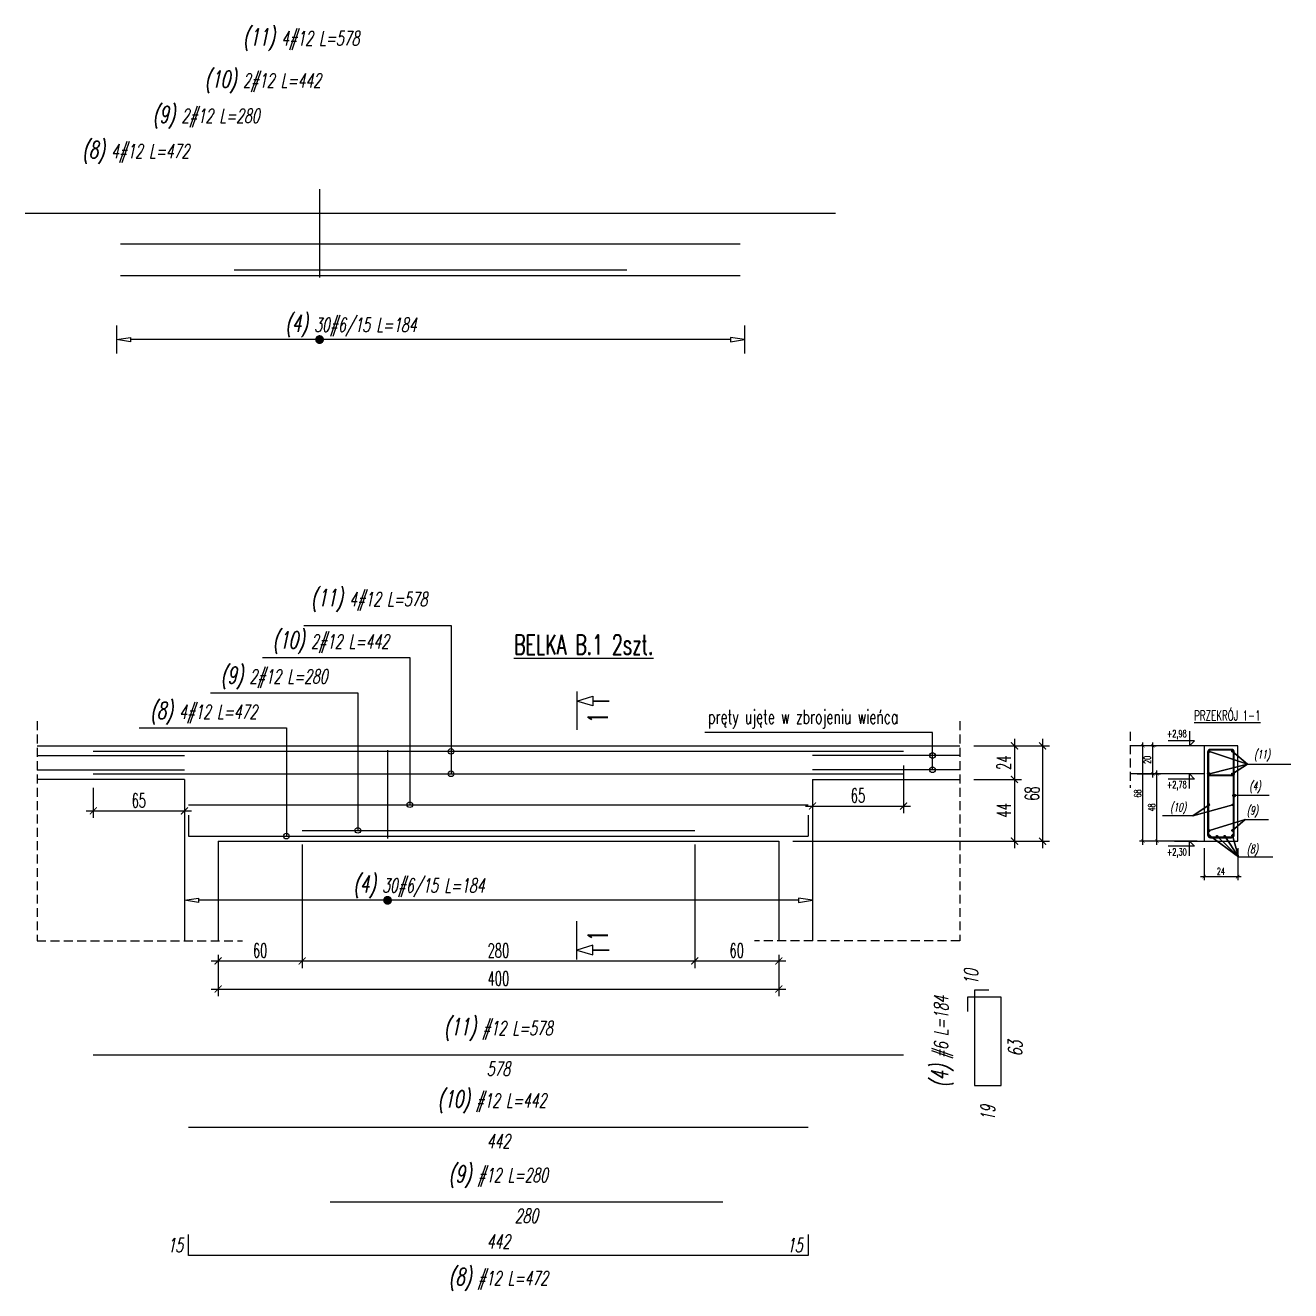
# Model space of a CAD drawing. Header units: millimetres. Extents: x 27330 to 31924, y -55340 to -53045.
# Drawn here: x 27330 to 28232, y -53948 to -53045 of the extents above; entities that cross this region are included whole.
import ezdxf
from ezdxf.enums import TextEntityAlignment as Align

# ---------------------------------------------------------------- set-up
doc = ezdxf.new("R2010")
doc.units = ezdxf.units.MM
doc.linetypes.add('DASHED2', pattern=[9.525, 6.35, -3.175])
doc.layers.get('Defpoints').update_dxf_attribs({"color": 251})
doc.layers.add('__NIEDRUK__', color=54, linetype='Continuous', plot=False)
for name, color, linetype in [('K-HATCHpręt', 105, 'Continuous'), ('K-LINIA', 254, 'Continuous'), ('K-ODNOSNIK', 8, 'Continuous'), ('K-POMOCNICZE', 9, 'DASHED2'), ('K-SCIANY', 2, 'Continuous'), ('K-TEXT 2.8mm', 101, 'Continuous'), ('K-TEXT 2mm', 254, 'Continuous'), ('K-WYMIARY', 1, 'Continuous'), ('K-ZBROJ_06', 101, 'Continuous'), ('K-ZBROJ_12', 161, 'Continuous'), ('N-35-PLYTY', 101, 'Continuous'), ('ZBROJA_NIEZLICZAC', 255, 'Continuous'), ('ZBROJA_PRET', 161, 'Continuous'), ('ZBROJA_RZUTPR', 141, 'Continuous'), ('ZBROJA_RZUTPR1', 255, 'Continuous'), ('ZBROJA_ZASIEG', 253, 'Continuous'), ('ZBROJA_ZLICZAC', 125, 'Continuous')]:
    doc.layers.add(name, color=color, linetype=linetype)
doc.styles.add('STYL_ZBROJA', font='romanszb.shx', dxfattribs={"width": 0.65, "oblique": 12})
doc.styles.add('text 2.8mm', font='romans.shx', dxfattribs={"width": 0.65})
doc.styles.add('text 2mm', font='romans.shx', dxfattribs={"width": 0.65})
doc.styles.add('WYM1', font='romanszb.shx', dxfattribs={"width": 0.6})
doc.dimstyles.new('CM100', dxfattribs={"dimscale": 5, "dimtxt": 2, "dimasz": 1, "dimexe": 1, "dimexo": 2, "dimgap": 0.5, "dimtad": 1, "dimrnd": 0.5, "dimdsep": 46, "dimtxsty": 'WYM1', "dimblk": 'OBLIQUE', "dimcen": 0, "dimdle": 1, "dimclrd": 253, "dimclre": 251, "dimclrt": 30, "dimadec": 0, "dimazin": 0, "dimtfac": 1, "dimtix": 1, "dimtmove": 0, "dimatfit": 0, "dimfxl": 1, "dimtfillclr": 256, "dimtolj": 1, "dimarcsym": 0})

# ---------------------------------------------------------------- blocks, each defined once
blk = doc.blocks.new('A$C392df230')
h = blk.add_hatch()
h.set_pattern_fill('ANGLE', color=256, scale=0.025)
h.set_pattern_definition([(360, (-2880.4701, 5517.13781), (-5e-64, 0.174625), [0.127, -0.047625]), (90, (-2880.4701, 5517.13781), (-0.174625, 1e-17), [0.127, -0.047625])])
h.paths.add_polyline_path([(0.5, 0, 1), (-0.5, 0, 1)])
blk.add_circle((0, 0), 0.5)
blk = doc.blocks.new('_ArchTick')
at = {"color": 0, "linetype": 'ByBlock', "const_width": 0.15}
blk.add_lwpolyline([(-0.5, -0.5), (0.5, 0.5)], dxfattribs=at)
blk = doc.blocks.new('*D602')
at = {"layer": 'Defpoints', "color": 0, "transparency": 16777216}
for p in [(27467.14, -53698.08), (27867.14, -53698.08), (27867.14, -53732.47)]:
    blk.add_point(p, dxfattribs=at)
at = {"layer": 'K-WYMIARY', "color": 251, "lineweight": -2, "transparency": 16777216}
for p, q in [((27467.14, -53708.08), (27467.14, -53737.47)), ((27867.14, -53708.08), (27867.14, -53737.47))]:
    blk.add_line(p, q, dxfattribs=at)
at = {"layer": 'K-WYMIARY', "color": 253, "lineweight": -2, "transparency": 16777216}
blk.add_line((27462.14, -53732.47), (27872.14, -53732.47), dxfattribs=at)
at = {"layer": 'K-WYMIARY', "color": 253, "lineweight": -2, "transparency": 16777216, "xscale": 5, "yscale": 5, "zscale": 5, "rotation": 180}
blk.add_blockref('_ArchTick', (27467.14, -53732.47), dxfattribs=at)
at = {"layer": 'K-WYMIARY', "color": 253, "lineweight": -2, "transparency": 16777216, "xscale": 5, "yscale": 5, "zscale": 5}
blk.add_blockref('_ArchTick', (27867.14, -53732.47), dxfattribs=at)
at = {"layer": 'K-WYMIARY', "color": 30, "transparency": 16777216, "insert": (27667.14, -53724.97), "char_height": 10, "attachment_point": 5, "style": 'WYM1'}
blk.add_mtext('\\A1;400', dxfattribs=at)
blk = doc.blocks.new('*D604')
at = {"layer": 'Defpoints', "color": 0, "transparency": 16777216}
for p in [(27527.14, -53619.32), (27467.14, -53698.08), (27527.14, -53712.47)]:
    blk.add_point(p, dxfattribs=at)
at = {"layer": 'K-WYMIARY', "color": 251, "lineweight": -2, "transparency": 16777216}
for p, q in [((27527.14, -53629.32), (27527.14, -53717.47)), ((27467.14, -53708.08), (27467.14, -53717.47))]:
    blk.add_line(p, q, dxfattribs=at)
at = {"layer": 'K-WYMIARY', "color": 253, "lineweight": -2, "transparency": 16777216}
blk.add_line((27462.14, -53712.47), (27532.14, -53712.47), dxfattribs=at)
at = {"layer": 'K-WYMIARY', "color": 253, "lineweight": -2, "transparency": 16777216, "xscale": 5, "yscale": 5, "zscale": 5, "rotation": 180}
blk.add_blockref('_ArchTick', (27467.14, -53712.47), dxfattribs=at)
at = {"layer": 'K-WYMIARY', "color": 253, "lineweight": -2, "transparency": 16777216, "xscale": 5, "yscale": 5, "zscale": 5}
blk.add_blockref('_ArchTick', (27527.14, -53712.47), dxfattribs=at)
at = {"layer": 'K-WYMIARY', "color": 30, "transparency": 16777216, "insert": (27497.14, -53704.97), "char_height": 10, "attachment_point": 5, "style": 'WYM1'}
blk.add_mtext('\\A1;60', dxfattribs=at)
blk = doc.blocks.new('*D605')
at = {"layer": 'Defpoints', "color": 0, "transparency": 16777216}
for p in [(27527.14, -53619.32), (27807.14, -53619.32), (27807.14, -53712.47)]:
    blk.add_point(p, dxfattribs=at)
at = {"layer": 'K-WYMIARY', "color": 251, "lineweight": -2, "transparency": 16777216}
for p, q in [((27527.14, -53629.32), (27527.14, -53717.47)), ((27807.14, -53629.32), (27807.14, -53717.47))]:
    blk.add_line(p, q, dxfattribs=at)
at = {"layer": 'K-WYMIARY', "color": 253, "lineweight": -2, "transparency": 16777216}
blk.add_line((27522.14, -53712.47), (27812.14, -53712.47), dxfattribs=at)
at = {"layer": 'K-WYMIARY', "color": 253, "lineweight": -2, "transparency": 16777216, "xscale": 5, "yscale": 5, "zscale": 5, "rotation": 180}
blk.add_blockref('_ArchTick', (27527.14, -53712.47), dxfattribs=at)
at = {"layer": 'K-WYMIARY', "color": 253, "lineweight": -2, "transparency": 16777216, "xscale": 5, "yscale": 5, "zscale": 5}
blk.add_blockref('_ArchTick', (27807.14, -53712.47), dxfattribs=at)
at = {"layer": 'K-WYMIARY', "color": 30, "transparency": 16777216, "insert": (27667.14, -53704.97), "char_height": 10, "attachment_point": 5, "style": 'WYM1'}
blk.add_mtext('\\A1;280', dxfattribs=at)
blk = doc.blocks.new('*D606')
at = {"layer": 'Defpoints', "color": 0, "transparency": 16777216}
for p in [(27807.14, -53619.32), (27867.14, -53698.08), (27867.14, -53712.47)]:
    blk.add_point(p, dxfattribs=at)
at = {"layer": 'K-WYMIARY', "color": 251, "lineweight": -2, "transparency": 16777216}
for p, q in [((27807.14, -53629.32), (27807.14, -53717.47)), ((27867.14, -53708.08), (27867.14, -53717.47))]:
    blk.add_line(p, q, dxfattribs=at)
at = {"layer": 'K-WYMIARY', "color": 253, "lineweight": -2, "transparency": 16777216}
blk.add_line((27802.14, -53712.47), (27872.14, -53712.47), dxfattribs=at)
at = {"layer": 'K-WYMIARY', "color": 253, "lineweight": -2, "transparency": 16777216, "xscale": 5, "yscale": 5, "zscale": 5, "rotation": 180}
blk.add_blockref('_ArchTick', (27807.14, -53712.47), dxfattribs=at)
at = {"layer": 'K-WYMIARY', "color": 253, "lineweight": -2, "transparency": 16777216, "xscale": 5, "yscale": 5, "zscale": 5}
blk.add_blockref('_ArchTick', (27867.14, -53712.47), dxfattribs=at)
at = {"layer": 'K-WYMIARY', "color": 30, "transparency": 16777216, "insert": (27837.14, -53704.97), "char_height": 10, "attachment_point": 5, "style": 'WYM1'}
blk.add_mtext('\\A1;60', dxfattribs=at)
blk = doc.blocks.new('*D607')
at = {"layer": 'Defpoints', "color": 0, "transparency": 16777216}
for p in [(27996.24, -53559), (27996.24, -53583), (28035.27, -53583)]:
    blk.add_point(p, dxfattribs=at)
at = {"layer": 'K-WYMIARY', "color": 253, "lineweight": -2, "transparency": 16777216}
blk.add_line((28035.27, -53554), (28035.27, -53588), dxfattribs=at)
at = {"layer": 'K-WYMIARY', "color": 251, "lineweight": -2, "transparency": 16777216}
for p, q in [((28006.24, -53559), (28040.27, -53559)), ((28006.24, -53583), (28040.27, -53583))]:
    blk.add_line(p, q, dxfattribs=at)
at = {"layer": 'K-WYMIARY', "color": 253, "lineweight": -2, "transparency": 16777216, "xscale": 5, "yscale": 5, "zscale": 5}
for p, rotation in [((28035.27, -53559), 90), ((28035.27, -53583), 270)]:
    blk.add_blockref('_ArchTick', p, dxfattribs=dict(at, rotation=rotation))
at = {"layer": 'K-WYMIARY', "color": 30, "transparency": 16777216, "insert": (28027.77, -53571), "char_height": 10, "attachment_point": 5, "rotation": 90, "style": 'WYM1'}
blk.add_mtext('\\A1;24', dxfattribs=at)
blk = doc.blocks.new('*D608')
at = {"layer": 'Defpoints', "color": 0, "transparency": 16777216}
for p in [(27996.24, -53583), (27867.14, -53627), (28035.27, -53627)]:
    blk.add_point(p, dxfattribs=at)
at = {"layer": 'K-WYMIARY', "color": 253, "lineweight": -2, "transparency": 16777216}
blk.add_line((28035.27, -53578), (28035.27, -53632), dxfattribs=at)
at = {"layer": 'K-WYMIARY', "color": 251, "lineweight": -2, "transparency": 16777216}
for p, q in [((28006.24, -53583), (28040.27, -53583)), ((27877.14, -53627), (28040.27, -53627))]:
    blk.add_line(p, q, dxfattribs=at)
at = {"layer": 'K-WYMIARY', "color": 253, "lineweight": -2, "transparency": 16777216, "xscale": 5, "yscale": 5, "zscale": 5}
for p, rotation in [((28035.27, -53583), 90), ((28035.27, -53627), 270)]:
    blk.add_blockref('_ArchTick', p, dxfattribs=dict(at, rotation=rotation))
at = {"layer": 'K-WYMIARY', "color": 30, "transparency": 16777216, "insert": (28027.77, -53605), "char_height": 10, "attachment_point": 5, "rotation": 90, "style": 'WYM1'}
blk.add_mtext('\\A1;44', dxfattribs=at)
blk = doc.blocks.new('*D609')
at = {"layer": 'Defpoints', "color": 0, "transparency": 16777216}
for p in [(27996.24, -53559), (27867.14, -53627), (28055.27, -53627)]:
    blk.add_point(p, dxfattribs=at)
at = {"layer": 'K-WYMIARY', "color": 253, "lineweight": -2, "transparency": 16777216}
blk.add_line((28055.27, -53554), (28055.27, -53632), dxfattribs=at)
at = {"layer": 'K-WYMIARY', "color": 251, "lineweight": -2, "transparency": 16777216}
for p, q in [((28006.24, -53559), (28060.27, -53559)), ((27877.14, -53627), (28060.27, -53627))]:
    blk.add_line(p, q, dxfattribs=at)
at = {"layer": 'K-WYMIARY', "color": 253, "lineweight": -2, "transparency": 16777216, "xscale": 5, "yscale": 5, "zscale": 5}
for p, rotation in [((28055.27, -53559), 90), ((28055.27, -53627), 270)]:
    blk.add_blockref('_ArchTick', p, dxfattribs=dict(at, rotation=rotation))
at = {"layer": 'K-WYMIARY', "color": 30, "transparency": 16777216, "insert": (28047.77, -53593), "char_height": 10, "attachment_point": 5, "rotation": 90, "style": 'WYM1'}
blk.add_mtext('\\A1;68', dxfattribs=at)
blk = doc.blocks.new('*D613')
at = {"layer": 'Defpoints', "color": 0, "transparency": 16777216}
for p in [(27956.14, -53562.94), (27891.14, -53583), (27956.14, -53601.97)]:
    blk.add_point(p, dxfattribs=at)
at = {"layer": 'K-WYMIARY', "color": 251, "lineweight": -2, "transparency": 16777216}
for p, q in [((27956.14, -53572.94), (27956.14, -53606.97)), ((27891.14, -53593), (27891.14, -53606.97))]:
    blk.add_line(p, q, dxfattribs=at)
at = {"layer": 'K-WYMIARY', "color": 253, "lineweight": -2, "transparency": 16777216}
blk.add_line((27886.14, -53601.97), (27961.14, -53601.97), dxfattribs=at)
at = {"layer": 'K-WYMIARY', "color": 253, "lineweight": -2, "transparency": 16777216, "xscale": 5, "yscale": 5, "zscale": 5, "rotation": 180}
blk.add_blockref('_ArchTick', (27891.14, -53601.97), dxfattribs=at)
at = {"layer": 'K-WYMIARY', "color": 253, "lineweight": -2, "transparency": 16777216, "xscale": 5, "yscale": 5, "zscale": 5}
blk.add_blockref('_ArchTick', (27956.14, -53601.97), dxfattribs=at)
at = {"layer": 'K-WYMIARY', "color": 30, "transparency": 16777216, "insert": (27923.64, -53594.47), "char_height": 10, "attachment_point": 5, "style": 'WYM1'}
blk.add_mtext('\\A1;65', dxfattribs=at)
blk = doc.blocks.new('*D614')
at = {"layer": 'Defpoints', "color": 0, "transparency": 16777216}
for p in [(27378.14, -53578.94), (27443.14, -53583), (27443.14, -53605.42)]:
    blk.add_point(p, dxfattribs=at)
at = {"layer": 'K-WYMIARY', "color": 251, "lineweight": -2, "transparency": 16777216}
for p, q in [((27378.14, -53588.94), (27378.14, -53610.42)), ((27443.14, -53593), (27443.14, -53610.42))]:
    blk.add_line(p, q, dxfattribs=at)
at = {"layer": 'K-WYMIARY', "color": 253, "lineweight": -2, "transparency": 16777216}
blk.add_line((27373.14, -53605.42), (27448.14, -53605.42), dxfattribs=at)
at = {"layer": 'K-WYMIARY', "color": 253, "lineweight": -2, "transparency": 16777216, "xscale": 5, "yscale": 5, "zscale": 5, "rotation": 180}
blk.add_blockref('_ArchTick', (27378.14, -53605.42), dxfattribs=at)
at = {"layer": 'K-WYMIARY', "color": 253, "lineweight": -2, "transparency": 16777216, "xscale": 5, "yscale": 5, "zscale": 5}
blk.add_blockref('_ArchTick', (27443.14, -53605.42), dxfattribs=at)
at = {"layer": 'K-WYMIARY', "color": 30, "transparency": 16777216, "insert": (27410.64, -53597.92), "char_height": 10, "attachment_point": 5, "style": 'WYM1'}
blk.add_mtext('\\A1;65', dxfattribs=at)
blk = doc.blocks.new('*D653')
at = {"layer": 'Defpoints', "color": 0, "transparency": 16777216}
for p in [(28170.54, -53627), (28194.54, -53627), (28194.54, -53652.27)]:
    blk.add_point(p, dxfattribs=at)
at = {"layer": 'K-WYMIARY', "color": 251, "lineweight": -2, "transparency": 16777216}
for p, q in [((28170.54, -53632), (28170.54, -53654.77)), ((28194.54, -53632), (28194.54, -53654.77))]:
    blk.add_line(p, q, dxfattribs=at)
at = {"layer": 'K-WYMIARY', "color": 253, "lineweight": -2, "transparency": 16777216}
blk.add_line((28168.04, -53652.27), (28197.04, -53652.27), dxfattribs=at)
at = {"layer": 'K-WYMIARY', "color": 253, "lineweight": -2, "transparency": 16777216, "xscale": 2.5, "yscale": 2.5, "zscale": 2.5, "rotation": 180}
blk.add_blockref('_ArchTick', (28170.54, -53652.27), dxfattribs=at)
at = {"layer": 'K-WYMIARY', "color": 253, "lineweight": -2, "transparency": 16777216, "xscale": 2.5, "yscale": 2.5, "zscale": 2.5}
blk.add_blockref('_ArchTick', (28194.54, -53652.27), dxfattribs=at)
at = {"layer": 'K-WYMIARY', "color": 30, "transparency": 16777216, "insert": (28182.54, -53648.52), "char_height": 5, "attachment_point": 5, "style": 'WYM1'}
blk.add_mtext('\\A1;24', dxfattribs=at)
blk = doc.blocks.new('*D654')
at = {"layer": 'Defpoints', "color": 0, "transparency": 16777216}
for p in [(28117.9, -53579), (28136.88, -53579), (28170.54, -53627)]:
    blk.add_point(p, dxfattribs=at)
at = {"layer": 'K-WYMIARY', "color": 251, "lineweight": -2, "transparency": 16777216}
for p, q in [((28122.9, -53579), (28139.38, -53579)), ((28165.54, -53627), (28134.38, -53627))]:
    blk.add_line(p, q, dxfattribs=at)
at = {"layer": 'K-WYMIARY', "color": 253, "lineweight": -2, "transparency": 16777216}
blk.add_line((28136.88, -53629.5), (28136.88, -53576.5), dxfattribs=at)
at = {"layer": 'K-WYMIARY', "color": 253, "lineweight": -2, "transparency": 16777216, "xscale": 2.5, "yscale": 2.5, "zscale": 2.5}
for p, rotation in [((28136.88, -53579), 90), ((28136.88, -53627), 270)]:
    blk.add_blockref('_ArchTick', p, dxfattribs=dict(at, rotation=rotation))
at = {"layer": 'K-WYMIARY', "color": 30, "transparency": 16777216, "insert": (28133.13, -53603), "char_height": 5, "attachment_point": 5, "rotation": 90, "style": 'WYM1'}
blk.add_mtext('\\A1;48', dxfattribs=at)
blk = doc.blocks.new('*D655')
at = {"layer": 'Defpoints', "color": 0, "transparency": 16777216}
for p in [(28128.23, -53559), (28133.86, -53559), (28117.9, -53579)]:
    blk.add_point(p, dxfattribs=at)
at = {"layer": 'K-WYMIARY', "color": 251, "lineweight": -2, "transparency": 16777216}
for p, q in [((28133.23, -53559), (28136.36, -53559)), ((28122.9, -53579), (28136.36, -53579))]:
    blk.add_line(p, q, dxfattribs=at)
at = {"layer": 'K-WYMIARY', "color": 253, "lineweight": -2, "transparency": 16777216}
blk.add_line((28133.86, -53581.5), (28133.86, -53556.5), dxfattribs=at)
at = {"layer": 'K-WYMIARY', "color": 253, "lineweight": -2, "transparency": 16777216, "xscale": 2.5, "yscale": 2.5, "zscale": 2.5}
for p, rotation in [((28133.86, -53559), 90), ((28133.86, -53579), 270)]:
    blk.add_blockref('_ArchTick', p, dxfattribs=dict(at, rotation=rotation))
at = {"layer": 'K-WYMIARY', "color": 30, "transparency": 16777216, "insert": (28130.11, -53569), "char_height": 5, "attachment_point": 5, "rotation": 90, "style": 'WYM1'}
blk.add_mtext('\\A1;20', dxfattribs=at)
blk = doc.blocks.new('*D656')
at = {"layer": 'Defpoints', "color": 0, "transparency": 16777216}
for p in [(28126.88, -53559), (28170.54, -53559), (28170.54, -53627)]:
    blk.add_point(p, dxfattribs=at)
at = {"layer": 'K-WYMIARY', "color": 251, "lineweight": -2, "transparency": 16777216}
for p, q in [((28165.54, -53559), (28124.38, -53559)), ((28165.54, -53627), (28124.38, -53627))]:
    blk.add_line(p, q, dxfattribs=at)
at = {"layer": 'K-WYMIARY', "color": 253, "lineweight": -2, "transparency": 16777216}
blk.add_line((28126.88, -53629.5), (28126.88, -53556.5), dxfattribs=at)
at = {"layer": 'K-WYMIARY', "color": 253, "lineweight": -2, "transparency": 16777216, "xscale": 2.5, "yscale": 2.5, "zscale": 2.5}
for p, rotation in [((28126.88, -53559), 90), ((28126.88, -53627), 270)]:
    blk.add_blockref('_ArchTick', p, dxfattribs=dict(at, rotation=rotation))
at = {"layer": 'K-WYMIARY', "color": 30, "transparency": 16777216, "insert": (28123.13, -53593), "char_height": 5, "attachment_point": 5, "rotation": 90, "style": 'WYM1'}
blk.add_mtext('\\A1;68', dxfattribs=at)

msp = doc.modelspace()

# ---------------------------------------------------------------- linework, layer by layer
at = {"layer": '__NIEDRUK__'}
msp.add_lwpolyline([(28175.035, -53623.9), (28190.035, -53623.9, 0.4142136), (28191.435, -53622.5), (28191.435, -53563.5, 0.4142136), (28190.035, -53562.1), (28175.035, -53562.1, 0.4142136), (28173.635, -53563.5), (28173.635, -53622.5, 0.4142136)], format="xyb", close=True, dxfattribs=at)
for points in [[(28192.035, -53578.5, -0.4142136), (28190.035, -53580.5), (28175.035, -53580.5, -0.4142136), (28173.035, -53578.5)], [(28191.435, -53578.5, -0.4142136), (28190.035, -53579.9), (28175.035, -53579.9, -0.4142136), (28173.635, -53578.5)]]:
    msp.add_lwpolyline(points, format="xyb", dxfattribs=at)
at = {"layer": 'K-HATCHpręt'}
for points in [[(27338.044, -53565.94), (27443.14, -53565.94)], [(27996.236, -53565.94), (27891.14, -53565.94)], [(27338.044, -53576.06), (27443.14, -53576.06)], [(27996.236, -53576.06), (27891.14, -53576.06)]]:
    msp.add_lwpolyline(points, dxfattribs=at)
at = {"layer": 'K-LINIA'}
for points in [[(28170.535, -53559), (28117.899, -53559)], [(28170.535, -53579), (28117.899, -53579)]]:
    msp.add_lwpolyline(points, dxfattribs=at)
at = {"layer": 'K-ODNOSNIK'}
for points in [[(27528.215, -53473.172), (27633.31, -53473.172), (27633.31, -53578.943)], [(27498.826, -53496.074), (27603.921, -53496.074), (27603.921, -53601.001)], [(27461.728, -53521.196), (27566.822, -53521.196), (27566.822, -53619.318)], [(27410.796, -53546.215), (27515.891, -53546.215), (27515.891, -53623.4)], [(27976.756, -53576.06), (27976.756, -53549.413), (27814.366, -53549.413)], [(28201.598, -53572.163), (28190.707, -53578.943), (28201.598, -53572.163), (28174.364, -53578.943), (28201.598, -53572.163), (28190.707, -53562.94), (28201.598, -53572.163), (28174.364, -53562.94), (28201.598, -53572.163), (28232.303, -53572.163)], [(28217.02, -53594.5), (28192.035, -53594.5)], [(28162.393, -53609.022), (28174.135, -53601.001), (28162.393, -53609.022), (28190.935, -53601.001), (28162.393, -53609.022), (28140.763, -53609.022)], [(28199.852, -53611.52), (28190.707, -53619.318), (28199.852, -53611.52), (28174.364, -53619.318), (28199.852, -53611.52), (28216.552, -53611.52)], [(28195.089, -53638.178), (28185.259, -53623.4), (28195.089, -53638.178), (28179.812, -53623.4), (28195.089, -53638.178), (28190.707, -53623.06), (28195.089, -53638.178), (28174.364, -53623.06), (28195.089, -53638.178), (28219.556, -53638.178)]]:
    msp.add_lwpolyline(points, dxfattribs=at)
for centre, radius in [((27633.31, -53562.94), 2), ((27976.756, -53565.94), 2), ((27633.31, -53578.943), 2), ((27976.756, -53576.06), 2), ((27603.921, -53601.001), 2), ((28192.035, -53594.5), 1), ((27566.822, -53619.318), 2), ((27515.891, -53623.4), 2)]:
    msp.add_circle(centre, radius, dxfattribs=at)
at = {"layer": 'K-POMOCNICZE'}
for points in [[(27338.044, -53541.364), (27338.044, -53698.078), (27484.574, -53698.078)], [(27996.236, -53541.364), (27996.236, -53698.078), (27849.706, -53698.078)], [(28117.899, -53549), (28117.899, -53589)]]:
    msp.add_lwpolyline(points, dxfattribs=at)
at = {"layer": 'K-SCIANY'}
for p, q in [((27338.044, -53559), (27996.236, -53559)), ((27443.14, -53583), (27338.044, -53583)), ((27443.14, -53583), (27443.14, -53698.078)), ((27891.14, -53583), (27891.14, -53698.078)), ((27891.14, -53583), (27996.236, -53583)), ((27467.14, -53627), (27467.14, -53698.078)), ((27867.14, -53627), (27867.14, -53698.078))]:
    msp.add_line(p, q, dxfattribs=at)
msp.add_lwpolyline([(28170.535, -53627), (28194.535, -53627), (28194.535, -53559), (28170.535, -53559)], close=True, dxfattribs=at)
msp.add_lwpolyline([(27467.14, -53627), (27867.14, -53627)], dxfattribs=at)
at = {"layer": 'K-TEXT 2mm', "lineweight": -2}
for points in [[(28160.007, -53548.587), (28160.007, -53559), (28163.676, -53555.331), (28144.999, -53555.331)], [(28160.007, -53589.413), (28160.007, -53579), (28163.676, -53582.669), (28144.999, -53582.669)], [(28160.007, -53637.413), (28160.007, -53627), (28163.676, -53630.669), (28144.999, -53630.669)]]:
    msp.add_lwpolyline(points, dxfattribs=at)
at = {"layer": 'K-TEXT 2mm'}
msp.add_lwpolyline([(28149.478, -53627), (28170.535, -53627)], dxfattribs=at)
at = {"layer": 'K-ZBROJ_06'}
msp.add_lwpolyline([(28175.035, -53624.5), (28190.035, -53624.5, 0.4142136), (28192.035, -53622.5), (28192.035, -53563.5, 0.4142136), (28190.035, -53561.5), (28175.035, -53561.5, 0.4142136), (28173.035, -53563.5), (28173.035, -53622.5, 0.4142136)], format="xyb", close=True, dxfattribs=at)
at = {"layer": 'K-ZBROJ_12'}
for p, q in [((27956.14, -53562.94), (27378.14, -53562.94)), ((27446.14, -53608.4), (27446.14, -53623.4)), ((27888.14, -53608.4), (27888.14, -53623.4))]:
    msp.add_line(p, q, dxfattribs=at)
at = {"layer": 'N-35-PLYTY', "linetype": 'Continuous', "extrusion": (2.20399e-16, -1.07059e-31, -1), "flags": 128}
for points in [[(-27723.162, -53520.168), (-27723.162, -53527.025), (-27734.591, -53523.597), (-27734.591, -53527.025), (-27746.019, -53527.025), (-27734.591, -53527.025), (-27734.591, -53530.454), (-27723.162, -53527.025), (-27723.162, -53547.597)], [(-27723.162, -53711.5), (-27723.162, -53704.643), (-27734.591, -53708.071), (-27734.591, -53704.643), (-27746.019, -53704.643), (-27734.591, -53704.643), (-27734.591, -53701.214), (-27723.162, -53704.643), (-27723.162, -53684.071)]]:
    msp.add_lwpolyline(points, dxfattribs=at)
at = {"layer": 'ZBROJA_PRET'}
for p, q in [((27539.549, -53162.036), (27539.549, -53225.036)), ((27329.635, -53178.979), (27907.635, -53178.979)), ((27397.635, -53201.038), (27839.635, -53201.038)), ((27478.635, -53219.355), (27758.635, -53219.355)), ((27397.635, -53223.436), (27839.635, -53223.436)), ((27588.054, -53562), (27588.054, -53625)), ((27378.14, -53578.943), (27956.14, -53578.943)), ((27446.14, -53601.001), (27888.14, -53601.001)), ((27446.14, -53623.4), (27888.14, -53623.4)), ((27527.14, -53619.318), (27807.14, -53619.318))]:
    msp.add_line(p, q, dxfattribs=at)
at = {"layer": 'ZBROJA_RZUTPR'}
for points in [[(28016.863, -53733.376), (28006.863, -53733.376, 0.4142136), (28006.863, -53733.376), (28006.863, -53801.376, 0.4142136), (28006.863, -53801.376), (28025.863, -53801.376, 0.4142136), (28025.863, -53801.376), (28025.863, -53738.376, 0.4142136), (28025.863, -53738.376), (28001.863, -53738.376, 0.4142136), (28001.863, -53738.376), (28001.863, -53748.376)], [(27888.14, -53907.638), (27888.14, -53922.638, -0.4142136), (27888.14, -53922.638), (27446.14, -53922.638, -0.4142136), (27446.14, -53922.638), (27446.14, -53907.638)]]:
    msp.add_lwpolyline(points, format="xyb", dxfattribs=at)
for points in [[(27378.14, -53779.355), (27956.14, -53779.355)], [(27446.14, -53830.893), (27888.14, -53830.893)], [(27547.14, -53884.337), (27827.14, -53884.337)]]:
    msp.add_lwpolyline(points, dxfattribs=at)
at = {"layer": 'ZBROJA_ZASIEG'}
for p, q in [((27394.635, -53259.202), (27394.635, -53279.202)), ((27842.635, -53259.202), (27842.635, -53279.202)), ((27443.14, -53659.166), (27443.14, -53679.166)), ((27891.14, -53659.166), (27891.14, -53679.166))]:
    msp.add_line(p, q, dxfattribs=at)
at = {"layer": 'ZBROJA_ZASIEG', "const_width": 3.15}
for points in [[(27537.974, -53269.202, 1), (27541.124, -53269.202, 1)], [(27586.479, -53669.166, 1), (27589.629, -53669.166, 1)]]:
    msp.add_lwpolyline(points, format="xyb", close=True, dxfattribs=at)
at = {"layer": 'ZBROJA_ZASIEG'}
for points in [[(27832.635, -53269.202), (27832.635, -53270.752), (27842.635, -53269.202), (27832.635, -53267.652), (27832.635, -53269.202), (27404.635, -53269.202), (27404.635, -53270.752), (27394.635, -53269.202), (27404.635, -53267.652), (27404.635, -53269.202)], [(27881.14, -53669.166), (27881.14, -53670.716), (27891.14, -53669.166), (27881.14, -53667.616), (27881.14, -53669.166), (27453.14, -53669.166), (27453.14, -53670.716), (27443.14, -53669.166), (27453.14, -53667.616), (27453.14, -53669.166)]]:
    msp.add_lwpolyline(points, dxfattribs=at)

# ---------------------------------------------------------------- block references
at = {"layer": 'K-ZBROJ_12', "xscale": -1, "rotation": 180}
for p in [(28174.364, -53562.94), (28174.364, -53578.943), (28174.135, -53601.001)]:
    msp.add_blockref('A$C392df230', p, dxfattribs=at)
at = {"layer": 'K-ZBROJ_12', "rotation": 180}
for p in [(28190.707, -53562.94), (28190.707, -53578.943), (28190.935, -53601.001)]:
    msp.add_blockref('A$C392df230', p, dxfattribs=at)
at = {"layer": 'K-ZBROJ_12'}
for p in [(28174.364, -53619.318), (28174.364, -53623.06), (28179.812, -53623.4), (28185.259, -53623.4)]:
    msp.add_blockref('A$C392df230', p, dxfattribs=at)
at = {"layer": 'K-ZBROJ_12', "xscale": -1}
for p in [(28190.707, -53619.318), (28190.707, -53623.06)]:
    msp.add_blockref('A$C392df230', p, dxfattribs=at)

# ---------------------------------------------------------------- texts
at = {"layer": 'K-TEXT 2.8mm', "lineweight": -2, "style": 'text 2.8mm', "width": 0.65}
for s, height, p in [('%%UBELKA B.1 2szt.', 14, (27678.237, -53493.738)), ('%%UPRZEKRÓJ 1-1', 7, (28163.398, -53540.875))]:
    msp.add_text(s, height=height, dxfattribs=at).set_placement(p)
for p in [(27745.158, -53542.885), (27745.158, -53698.293)]:
    msp.add_text('1', height=14, rotation=90, dxfattribs=at).set_placement(p)
at = {"layer": 'K-TEXT 2mm', "style": 'text 2mm', "width": 0.65}
msp.add_text('pręty ujęte w zbrojeniu wieńca', height=10, dxfattribs=at).set_placement((27816.701, -53543.235))
at = {"layer": 'K-TEXT 2mm', "lineweight": -2, "style": 'text 2mm', "width": 0.65}
for s, p in [('+2,98', (28143.991, -53552.784)), ('+2,78', (28143.991, -53589.264)), ('+2,30', (28143.991, -53637.264))]:
    msp.add_text(s, height=5, dxfattribs=at).set_placement(p)
at = {"layer": 'ZBROJA_NIEZLICZAC', "char_height": 20, "style": 'STYL_ZBROJA'}
for s, insert, attachment_point in [('\\H6;\\C71;\\H10;\\C256;\\H6;\\C71;(11)\\H10;\\C256;', (28206.267, -53570.085), 7), ('\\H6;\\C71;\\H10;\\C256;\\H6;\\C71;(4)\\H10;\\C256;', (28202.863, -53592.707), 7), ('\\H6;\\C71;\\H10;\\C256;\\H6;\\C71;(10)\\H10;\\C256;', (28146.383, -53607.826), 7), ('\\H6;\\C71;\\H10;\\C256;\\H6;\\C71;(9)\\H10;\\C256;', (28201.03, -53610.069), 7), ('\\H6;\\C71;\\H10;\\C256;\\H6;\\C71;(8)\\H10;\\C256;', (28201.008, -53637.581), 7), ('\\H12;\\C71;\\H10;\\C256;\\H12;\\C71;(11)\\H10;\\C256; #12 L=578', (27667.14, -53769.355), 8), ('\\H12;\\C71;\\H10;\\C256;\\H12;\\C71;(10)\\H10;\\C256; #12 L=442', (27662.627, -53820.893), 8), ('\\H12;\\C71;\\H10;\\C256;\\H12;\\C71;(9)\\H10;\\C256; #12 L=280', (27667.14, -53874.337), 8), ('\\H12;\\C71;\\H10;\\C256;\\H12;\\C71;(8)\\H10;\\C256; #12 L=472', (27667.14, -53947.638), 8)]:
    msp.add_mtext(s, dxfattribs=dict(at, insert=insert, attachment_point=attachment_point))
at = {"layer": 'ZBROJA_NIEZLICZAC', "insert": (27991.863, -53769.876), "char_height": 20, "attachment_point": 8, "rotation": 90, "style": 'STYL_ZBROJA'}
msp.add_mtext('\\H12;\\C71;\\H10;\\C256;\\H12;\\C71;(4)\\H10;\\C256; #6 L=184', dxfattribs=at)
at = {"layer": 'ZBROJA_RZUTPR1', "style": 'STYL_ZBROJA', "oblique": 12, "width": 0.65}
msp.add_text('10', height=10, rotation=90, dxfattribs=at).set_placement((28004.363, -53718.376), align=Align.MIDDLE_RIGHT)
msp.add_text('63', height=10, rotation=90, dxfattribs=at).set_placement((28030.863, -53774.876), align=Align.TOP_CENTER)
for s, p in [('578', (27667.14, -53789.355)), ('442', (27667.14, -53840.893)), ('280', (27687.14, -53894.337)), ('442', (27667.14, -53912.638))]:
    msp.add_text(s, height=10, dxfattribs=at).set_placement(p, align=Align.MIDDLE)
msp.add_text('19', height=10, rotation=90, dxfattribs=at).set_placement((28016.363, -53826.376), align=Align.MIDDLE_LEFT)
for p in [(27442.14, -53915.138), (27884.14, -53915.138)]:
    msp.add_text('15', height=10, dxfattribs=at).set_placement(p, align=Align.MIDDLE_RIGHT)
at = {"layer": 'ZBROJA_ZLICZAC', "char_height": 20, "attachment_point": 7, "style": 'STYL_ZBROJA'}
for s, insert in [('\\H12;\\C71;\\H10;\\C256;\\H12;\\C71;(11)\\H10;\\C256; 4#12 L=578', (27484.999, -53063.336)), ('\\H12;\\C71;\\H10;\\C256;\\H12;\\C71;(10)\\H10;\\C256; 2#12 L=442', (27457.635, -53093.499)), ('\\H12;\\C71;\\H10;\\C256;\\H12;\\C71;(9)\\H10;\\C256; 2#12 L=280', (27420.536, -53118.622)), ('\\H12;\\C71;\\H10;\\C256;\\H12;\\C71;(8)\\H10;\\C256; 4#12 L=472', (27370.314, -53143.788)), ('\\H12;\\C71;\\H10;\\C256;\\H12;\\C71;(4)\\H10;\\C256; 30#6/15 L=184', (27515.2, -53267.602)), ('\\H12;\\C71;\\H10;\\C256;\\H12;\\C71;(11)\\H10;\\C256; 4#12 L=578', (27533.504, -53463.299)), ('\\H12;\\C71;\\H10;\\C256;\\H12;\\C71;(10)\\H10;\\C256; 2#12 L=442', (27506.139, -53493.463)), ('\\H12;\\C71;\\H10;\\C256;\\H12;\\C71;(9)\\H10;\\C256; 2#12 L=280', (27469.041, -53518.585)), ('\\H12;\\C71;\\H10;\\C256;\\H12;\\C71;(8)\\H10;\\C256; 4#12 L=472', (27418.818, -53543.751)), ('\\H12;\\C71;\\H10;\\C256;\\H12;\\C71;(4)\\H10;\\C256; 30#6/15 L=184', (27563.705, -53667.565))]:
    msp.add_mtext(s, dxfattribs=dict(at, insert=insert))

# ---------------------------------------------------------------- dimensions: what is measured, and where the dimension line sits
at = {"layer": 'K-WYMIARY'}
for base, p1, p2, override, picture, middle in [((28055.271, -53627), (27996.236, -53559), (27867.14, -53627), {"dimblk": 'ArchTick'}, '*D609', (28047.771, -53593)), ((28035.271, -53583), (27996.236, -53559), (27996.236, -53583), {"dimblk": 'ArchTick'}, '*D607', (28027.771, -53571)), ((28133.863, -53559), (28117.899, -53579), (28128.23, -53559), {"dimscale": 2.5, "dimblk": 'ArchTick', "dimtmove": 1}, '*D655', (28130.113, -53569)), ((28126.875, -53559), (28170.535, -53627), (28170.535, -53559), {"dimscale": 2.5, "dimblk": 'ArchTick'}, '*D656', (28123.125, -53593)), ((28035.271, -53627), (27996.236, -53583), (27867.14, -53627), {"dimblk": 'ArchTick', "dimtmove": 1}, '*D608', (28027.771, -53605)), ((28136.875, -53579), (28170.535, -53627), (28117.899, -53579), {"dimscale": 2.5, "dimblk": 'ArchTick'}, '*D654', (28133.125, -53603))]:
    dim = msp.add_linear_dim(base=base, p1=p1, p2=p2, angle=90, dimstyle='CM100', override=override, dxfattribs=at)
    dim.commit()
    dim.dimension.update_dxf_attribs({"geometry": picture, "text_midpoint": middle})
for base, p1, p2, override, picture, middle in [((27956.14, -53601.975), (27891.14, -53583), (27956.14, -53562.94), {"dimblk": 'ArchTick'}, '*D613', (27923.64, -53594.475)), ((27443.14, -53605.417), (27378.14, -53578.943), (27443.14, -53583), {"dimblk": 'ArchTick'}, '*D614', (27410.64, -53597.917)), ((27527.14, -53712.47), (27467.14, -53698.078), (27527.14, -53619.318), {"dimblk": 'ArchTick'}, '*D604', (27497.14, -53704.97)), ((27807.14, -53712.47), (27527.14, -53619.318), (27807.14, -53619.318), {"dimblk": 'ArchTick', "dimtmove": 1}, '*D605', (27667.14, -53704.97)), ((27867.14, -53712.47), (27807.14, -53619.318), (27867.14, -53698.078), {"dimblk": 'ArchTick', "dimtmove": 1}, '*D606', (27837.14, -53704.97)), ((28194.535, -53652.265), (28170.535, -53627), (28194.535, -53627), {"dimscale": 2.5, "dimblk": 'ArchTick'}, '*D653', (28182.535, -53648.515)), ((27867.14, -53732.47), (27467.14, -53698.078), (27867.14, -53698.078), {"dimblk": 'ArchTick'}, '*D602', (27667.14, -53724.97))]:
    dim = msp.add_linear_dim(base=base, p1=p1, p2=p2, dimstyle='CM100', override=override, dxfattribs=at)
    dim.commit()
    dim.dimension.update_dxf_attribs({"geometry": picture, "text_midpoint": middle})

doc.saveas('drawing.dxf')
